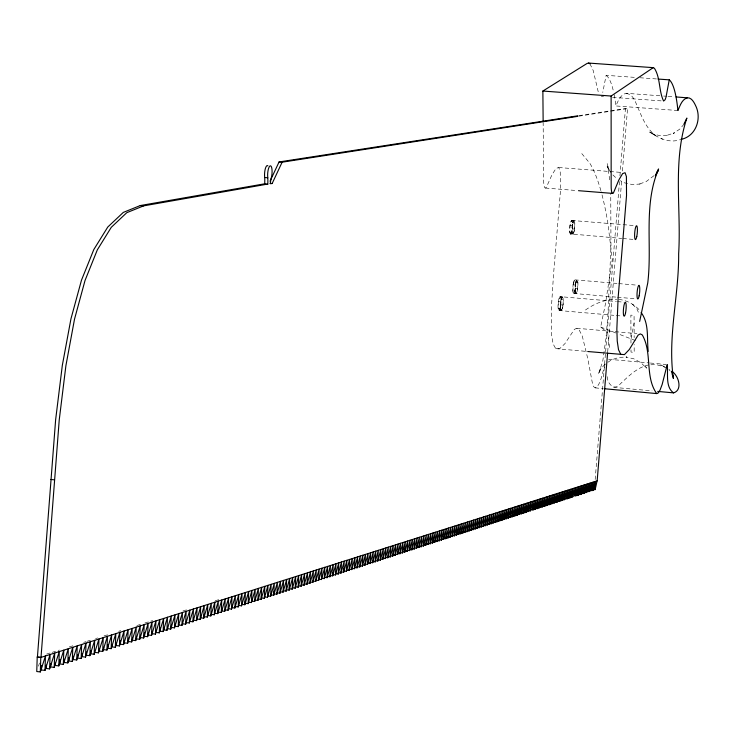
<?xml version="1.0" encoding="UTF-8"?>
<svg xmlns="http://www.w3.org/2000/svg" width="735" height="735" viewBox="0 0 735 735"><rect width="100%" height="100%" fill="white"/><g stroke="black" fill="none" stroke-linecap="round" stroke-linejoin="round"><path stroke-width="0.55" stroke-dasharray="3.67 2.76" d="M560.833 304.841L563.065 305.034L563.304 302.214L563.24 299.338L561.007 299.145L560.934 298.502L563.166 298.695L562.422 296.839L559.804 296.811A6.955 1.424 -85 0 0 558.15 303.334A6.955 1.424 -85 0 0 558.582 310.207L559.399 310.179L560.75 305.595L562.973 305.788A6.955 1.415 -85 0 1 561.944 309.885L559.399 310.179L558.187 308.342L558.389 301.635L560.189 296.646L616.399 301.525M562.036 297.004A6.955 1.415 -85 0 0 560.382 303.527A6.955 1.415 -85 0 0 560.814 310.4L561.632 310.381L560.419 308.544L560.621 301.828L562.036 297.004L563.166 298.695M563.065 305.034L563.24 299.338M574.779 222.769L574.623 221.759A6.918 1.396 -85.3 0 0 572.372 224.533A6.918 1.396 -85.3 0 0 572.436 234.079L573.19 234.208L570.976 234.024L569.809 232.104L570.02 225.397L571.426 220.675L573.64 220.858L574.779 222.769L572.565 222.586M573.19 234.208L572.032 232.288L572.243 225.581L573.64 220.858M572.409 228.888L574.632 229.072L574.816 223.091L572.602 222.907M572.933 291.271L573.135 284.84L574.485 280.228L576.681 280.412L577.811 282.222L577.609 288.635L576.268 293.256L574.072 293.063L572.933 291.271L575.128 291.464L576.268 293.256M575.128 291.464L575.34 285.033L576.681 280.412M574.072 293.063L575.413 288.442L575.615 282.029L574.485 280.228M595.166 479.532L605.511 352.8M605.603 351.661L619.486 181.536M619.954 175.83L625.448 108.468L627.543 108.615L622.416 171.42M607.689 351.844L621.764 179.413M559.399 310.179L559.712 309.683A6.955 1.424 -85 0 0 560.75 305.595L560.989 298.851L560.189 296.646M570.553 234.226L571.325 233.491L572.345 229.495L572.409 221.575A6.918 1.406 -85.3 0 0 570.149 224.35A6.918 1.406 -85.3 0 0 570.213 233.895L621.727 238.443M574.632 229.072L574.816 223.091M634.305 77.35L606.127 75.328L602.755 92.518M571.003 234.07L572.317 229.614L574.531 229.798L573.272 234.079L571.049 233.895M631.126 338.642L634.094 322.977M609.572 347.499L607.68 332.624L600.67 327.02L605.392 304.152L612.283 259.501L607.918 223.486A336.777 68.64 -84.4 0 0 601.193 191.78M605.162 363.898L601.019 378.791L598.804 384.267L596.848 387.198L595.111 387.869L593.558 386.573L592.483 383.633L587.844 358.956L582.322 336.217L578.858 329.252L576.764 328.269L574.366 329.399L564.847 343.732L559.574 348.776L555.706 348.629L553.106 343.888L551.617 335.197L551.351 308.59L553.538 274.274L560.511 190.374L560.226 171.347L558.719 167.525L556.055 168.398L552.031 174.673L546.445 187.103A11.631 2.453 -85.4 0 1 543.67 180.782L543.156 122.855M560.75 305.595L561.025 298.64L559.822 296.802M561.632 310.381L562.973 305.788M573.272 234.079L574.531 229.798M38.468 666.204L39.497 663.016M572.345 229.495L572.611 222.659L571.426 220.675M677.909 110.516L615.847 105.95C618.098 101.145 620.34 94.622 626.156 93.308L662.483 95.954M653.939 175.711L645.964 181.756L638.43 184.31L640.084 184.053L632.082 184.503L628.756 183.778M684.156 124.068L679.728 129.149L673.288 133.476L674.362 132.851L667.003 135.35L668.097 135.231L660.397 135.69L652.864 134.082L655.326 134.928L648.509 131.381C657.715 137.417 668.51 143.647 679.783 139.788M605.043 364.156L599.742 370.137L601.524 367.748L598.272 374.391L602.728 361.372L605.989 338.082L607.909 315.058L610.969 246.482L610.739 193.149M607.854 362.291L611.621 359.81L619.054 357.385L626.872 357.035L626.101 357.035L633.763 358.799L640.699 362.548L646.478 368.06L645.514 366.48L647.811 370.229M585.473 310.014C594.532 303.527 605.456 299.044 616.738 299.476M648.683 364.891C637.236 367.39 628.848 375.934 620.597 383.615C614.221 392.086 606.311 382.907 607.257 374.905M46.553 654.095L50.246 652.928M52.093 652.349L59.397 650.043M69.31 646.91L73.757 645.495M83.652 642.372L85.839 641.683M86.923 641.333L91.25 639.964M95.55 638.614L97.681 637.934M104.048 635.922L108.256 634.59M118.647 631.31L120.705 630.658M136.903 625.531L140.881 624.272M144.841 623.023L148.764 621.782M150.721 621.167L152.669 620.551M182.96 610.969L186.635 609.811M215.208 600.78L218.672 599.677M579.042 115.634L609.6 110.911M610.73 110.737L625.448 108.468M578.849 116.176L627.543 108.615M650.833 364.799L656.208 364.56L665.441 367.261M639.937 77.754L656.842 78.967M663.613 96.037L667.022 96.285M668.161 96.368L673.83 96.781M601.294 96.505L603.564 96.671M612.622 97.332L663.604 101.053M558.719 167.525L621.626 172.44M545.416 188.05L577.352 190.595M571.802 220.463L634.369 225.562M570.02 225.397L572.243 225.581M569.809 232.104L572.032 232.288M622.867 238.544L633.111 239.389M574.899 279.842L617.62 283.499M618.741 283.591L636.758 285.134M575.615 282.029L577.811 282.222M573.135 284.84L575.34 285.033M575.413 288.442L577.609 288.635M573.658 293.449L616.38 297.142M617.501 297.243L635.518 298.796M617.519 301.616L624.272 302.204M558.389 301.635L560.621 301.828M558.187 308.342L560.419 308.544M559.712 309.683L561.944 309.885M559.307 310.326L561.54 310.519M558.922 310.501L615.131 315.425M616.261 315.526L621.874 316.022M576.764 328.269L636.96 333.616M555.706 348.629L586.576 351.413M608.617 359.25L649.189 362.934M650.319 363.035L666.094 364.468M613.55 387.327L652.064 390.882M595.111 387.869L603.095 388.604M626.156 93.308L629.978 94.484A160.928 30.649 -85.2 0 1 634.966 100.906C640.736 113.199 644.512 127.339 655.942 135.846L654.334 135.019M618.824 299.43C627.12 300.257 634.682 304.538 640.084 310.804M627.653 183.539L624.327 182.813L620.303 180.681M635.453 340.599L618.769 334.103M600.67 327.02L617.703 333.681M663.54 366.241L660.747 364.946L665.515 367.5M661.087 138.52L662.685 139.347M612.898 174.939L617.29 179.083M632.467 304.198L636.923 308.865L639.376 314.727M581.78 153.587L589.837 163.271A336.777 68.64 -84.4 0 1 600.881 190.677M589.893 63.734L593.228 70.578L598.676 93.712M610.895 172.688L607.128 166.597L609.269 170.676L607.183 163.492L610.041 181.802M668.914 369.117L670.044 370.954M630.979 343.126L630.869 315.131L634.075 315.407L634.149 337.677M630.997 349.842L631.007 352.083L634.195 352.368L634.167 344.458M606.127 75.328A104.921 20.663 -85.4 0 1 613.449 91.36M614.138 94.64A104.921 20.663 -85.4 0 1 615.847 105.95M573.41 283.003L573.125 284.62A6.835 1.369 -85.1 0 0 573.897 293.394A6.835 1.369 -85.1 0 0 575.735 282.966A6.835 1.369 -85.1 0 0 573.41 283.003M575.615 283.195L575.33 284.812A6.835 1.369 -85.1 0 0 576.093 293.587A6.835 1.369 -85.1 0 0 577.93 283.159A6.835 1.369 -85.1 0 0 575.615 283.195"/><path stroke-width="1.1" d="M577.71 116.35L282.121 162.196L272.152 183.52L270.287 183.704A20.589 5.852 -85.5 0 1 271.16 178.219L271.435 177.245A7.552 2.159 -85.6 0 0 271.693 167.672A7.552 2.159 -85.6 0 0 268.927 167.47A7.552 2.159 -85.6 0 0 267.705 176.97L267.852 179.23A27.709 7.993 -85.5 0 1 267.797 184.062L143.656 205.846L126.778 212.681L111.288 227.299L97.323 249.863L85.03 280.485L74.52 319.146L65.893 365.745L59.223 420.062L41.004 657.393L37.219 657.053L36.75 671.524L40.315 671.937L45.46 655.978L44.982 670.403L41.436 669.989L41.583 665.552M40.315 671.937L40.792 657.457L597.16 480.883L607.597 352.984M46.195 665.157L46.084 668.473L49.622 668.878L54.702 653.047L54.225 667.371L50.697 666.957L50.807 663.659M49.622 668.878L50.099 654.508L44.982 670.403M55.355 663.264L55.281 665.46L58.8 665.864L63.816 650.153L63.329 664.376L59.829 663.971L59.976 659.598M58.8 665.864L59.278 651.596L54.225 667.371M64.45 659.221L64.34 662.492L67.841 662.896L72.793 647.305L72.306 661.426L68.824 661.022L68.934 657.77M67.841 662.896L68.318 648.72L63.329 664.376M73.39 656.318L73.279 659.571L76.743 659.966L81.64 644.494L81.153 658.514L77.699 658.119L77.809 654.885M76.743 659.966L77.23 645.89L72.306 661.426M82.191 653.461L82.081 656.686L85.536 657.081L90.368 641.728L89.881 655.648L86.436 655.253L86.546 652.046M85.536 657.081L86.023 643.107L81.153 658.514M90.874 650.64L90.763 653.838L94.19 654.233L98.968 639L98.472 652.827L95.063 652.432M94.19 654.233L94.677 640.36L89.881 655.648M99.4 648.922L99.326 651.035L102.725 651.43L107.448 636.308L106.952 650.034L103.561 649.648L103.644 647.36M102.725 651.43L103.222 637.649L98.472 652.827M107.889 644.852L107.769 648.27L111.15 648.656L115.808 633.653L115.312 647.287L111.941 646.91L112.023 644.632M111.15 648.656L111.646 634.976L106.952 650.034M116.176 643.281L116.093 645.55L119.456 645.927L124.059 631.034L123.563 644.577L120.209 644.2L120.338 640.81M119.456 645.927L119.943 632.339L115.312 647.287M37.43 656.98L55.639 419.703L62.319 365.405L70.955 318.825L81.484 280.173L93.804 249.56L107.797 227.005L123.324 212.397L140.247 205.561L264.729 183.805M124.38 640.608L124.298 642.859L127.642 643.235L132.19 628.453L131.694 641.903L128.368 641.526L128.487 638.164M127.642 643.235L128.138 629.739L123.563 644.577M132.484 637.971L132.401 640.213L135.718 640.58L140.21 625.908L139.714 639.266L136.407 638.899L136.489 636.666M135.718 640.58L136.214 627.175L131.694 641.903M140.468 635.371L140.385 637.594L143.683 637.962L148.13 623.39L147.634 636.666L144.345 636.299L144.464 632.982M143.683 637.962L144.189 624.649L139.714 639.266M148.351 632.807L148.268 635.012L151.548 635.38L155.939 620.919L155.434 634.103L152.173 633.735L152.255 631.54M151.548 635.38L152.044 622.15L147.634 636.666M156.041 632.467L159.302 632.835L159.807 619.688L155.434 634.103M160.019 627.929L159.89 631.209L163.142 631.576L167.461 617.262L166.955 630.318L163.712 629.959L163.804 627.782M163.142 631.576L163.648 618.466L159.302 632.835M167.598 626.542L167.516 628.71L170.74 629.077L175.013 614.864L174.507 627.837L171.292 627.479L171.374 625.31M170.74 629.077L171.246 616.059L166.955 630.318M175.031 626.248L178.247 626.606L178.752 613.679L174.507 627.837M178.761 625.035L181.958 625.384L182.464 612.494L178.247 626.606M182.455 623.822L185.652 624.171L186.157 611.327L181.958 625.384M186.13 622.618L189.318 622.968L189.823 610.16L185.652 624.171M189.786 621.424L192.956 621.773L193.461 609.003L189.318 622.968M193.415 620.23L196.576 620.588L197.081 607.854L192.956 621.773M197.017 619.054L200.168 619.403L200.673 606.715L196.576 620.588M200.683 615.774L200.6 617.878L203.742 618.227L207.803 604.455L207.288 617.06L204.155 616.711L204.247 614.423M203.742 618.227L204.247 605.585L200.168 619.403M207.784 613.275L207.693 615.553L210.816 615.902L214.831 602.222L214.317 614.754L211.202 614.405M210.816 615.902L211.322 603.334L207.288 617.06M214.694 613.266L217.799 613.606L218.313 601.12L214.317 614.754M218.258 609.866L218.166 612.126L221.263 612.466L225.213 598.933L224.699 611.345L221.612 610.996L221.704 608.745M221.263 612.466L221.768 600.017L217.799 613.606M225.039 609.875L228.116 610.215L228.631 597.849L224.699 611.345M228.53 606.522L228.438 608.764L231.507 609.104L235.393 595.699L234.888 607.992L231.819 607.661M231.507 609.104L232.021 596.765L228.116 610.215M235.182 606.559L238.232 606.889L238.746 594.633L234.888 607.992M238.618 603.242L238.526 605.465L241.567 605.796L245.389 592.52L244.874 604.712L241.843 604.372M241.567 605.796L242.081 593.577L238.232 606.889M245.233 601.083L245.141 603.297L248.173 603.628L251.949 590.444L251.444 602.553L248.421 602.222M248.173 603.628L248.678 591.482L244.874 604.712M251.682 601.157L254.687 601.487L255.201 589.406L251.444 602.553M254.916 600.091L257.921 600.421L258.435 588.386L254.687 601.487M258.141 599.043L261.127 599.365L261.642 587.366L257.921 600.421M261.43 595.819L261.338 597.996L264.324 598.318L268.009 585.345L267.494 597.279L264.517 596.949M264.324 598.318L264.839 586.355L261.127 599.365M267.678 595.92L270.645 596.241L271.16 584.343L267.494 597.279M270.82 594.891L273.778 595.212L274.293 583.351L270.645 596.241M274.036 591.712L273.944 593.862L276.893 594.183L280.504 581.376L279.989 593.173L277.049 592.851M276.893 594.183L277.407 582.359L273.778 595.212M280.136 591.84L283.067 592.153L283.581 580.402L279.989 593.173M283.205 590.83L286.126 591.151L286.641 579.428L283.067 592.153M286.255 589.837L289.167 590.15L289.691 578.463L286.126 591.151M289.379 586.723L289.287 588.845L292.199 589.158L295.718 576.552L295.204 588.175L292.3 587.853M292.199 589.158L292.714 577.508L289.167 590.15M295.295 586.879L298.19 587.192L298.704 575.606L295.204 588.175M298.272 585.896L301.157 586.208L301.672 574.66L298.19 587.192M301.231 584.931L304.115 585.244L304.63 573.723L301.157 586.208M304.18 583.967L307.046 584.279L307.561 572.795L304.115 585.244M307.101 583.011L309.968 583.314L310.482 571.867L307.046 584.279M310.014 582.056L312.871 582.368L313.386 570.948L309.968 583.314M312.908 581.109L315.756 581.413L316.27 570.029L312.871 582.368M315.784 580.172L318.623 580.475L319.137 569.12L315.756 581.413M318.641 579.235L321.471 579.538L321.994 568.21L318.623 580.475M321.489 578.298L324.31 578.601L324.824 567.31L321.471 579.538M324.31 577.379L327.13 577.673L327.645 566.419L324.31 578.601M327.121 576.451L329.932 576.755L330.447 565.527L327.13 577.673M332.799 572.4L332.698 574.632L335.491 574.926L338.762 562.891L338.247 574.026L335.463 573.723M329.923 575.542L332.716 575.836L333.24 564.645L329.932 576.755M335.491 574.926L336.005 563.763L332.716 575.836M338.21 572.822L340.985 573.125L341.499 562.018L338.247 574.026M343.76 568.835L343.658 571.04L346.424 571.334L349.63 559.436L349.116 570.452L346.36 570.158M340.939 571.931L343.714 572.225L344.228 561.154L340.985 573.125M346.424 571.334L346.938 560.29L343.714 572.225M349.051 569.276L351.799 569.57L352.313 558.591L349.116 570.452M351.716 568.403L354.463 568.697L354.977 557.746L351.799 569.57M354.38 567.53L357.109 567.824L357.623 556.9L354.463 568.697M357.017 566.667L359.746 566.961L360.26 556.064L357.109 567.824M359.645 565.803L362.373 566.097L362.888 555.237L359.746 566.961M362.263 564.949L364.973 565.243L365.488 554.411L362.373 566.097M364.863 564.103L367.564 564.388L368.079 553.584L364.973 565.243M367.445 563.249L370.146 563.543L370.66 552.766L367.564 564.388M370.017 562.413L372.709 562.698L373.224 551.948L370.146 563.543M372.571 561.577L375.263 561.862L375.778 551.14L372.709 562.698M375.116 560.741L377.799 561.025L378.314 550.34L375.263 561.862M377.643 559.914L380.317 560.199L380.831 549.541L377.799 561.025M380.16 559.087L382.825 559.372L383.339 548.742L380.317 560.199M382.659 558.269L385.324 558.554L385.838 547.952L382.825 559.372M385.149 557.452L387.804 557.736L388.319 547.162L385.324 558.554M387.63 556.643L390.276 556.928L390.79 546.381L387.804 557.736M390.092 555.835L392.729 556.119L393.243 545.6L390.276 556.928M392.536 555.035L395.173 555.311L395.687 544.828L392.729 556.119M394.98 554.236L397.598 554.512L398.113 544.056L395.173 555.311M397.396 553.446L400.024 553.721L400.529 543.284L397.598 554.512M399.812 552.656L402.422 552.931L402.936 542.522L400.024 553.721M404.691 549.017L404.59 551.094L407.19 551.36L410.075 540.262L409.56 550.588L406.969 550.313M402.21 551.875L404.81 552.141L405.325 541.759L402.422 552.931M407.19 551.36L407.704 541.006L404.81 552.141M409.321 549.541L411.912 549.817L412.427 539.508L409.56 550.588M411.673 548.769L414.255 549.045L414.77 538.764L411.912 549.817M414.007 548.007L416.589 548.273L417.094 538.029L414.255 549.045M416.332 547.244L418.904 547.52L419.419 537.294L416.589 548.273M418.647 546.491L421.21 546.757L421.715 536.559L418.904 547.52M420.944 545.737L423.507 546.004L424.012 535.833L421.21 546.757M423.231 544.984L425.785 545.251L426.291 535.108L423.507 546.004M425.51 544.24L428.055 544.506L428.56 534.391L425.785 545.251M427.779 543.505L430.315 543.762L430.82 533.674L428.055 544.506M430.03 542.761L432.557 543.027L433.071 532.958L430.315 543.762M432.272 542.026L434.798 542.292L435.304 532.25L432.557 543.027M434.504 541.3L437.022 541.557L437.527 531.543L434.798 542.292M436.719 540.574L439.236 540.831L439.741 530.845L437.022 541.557M438.924 539.848L441.432 540.106L441.946 530.146L439.236 540.831M441.129 539.132L443.628 539.389L444.133 529.448L441.432 540.106M443.306 538.415L445.805 538.672L446.31 528.759L443.628 539.389M445.483 537.698L447.973 537.965L448.479 528.07L445.805 538.672M447.652 536.991L450.132 537.248L450.638 527.381L447.973 537.965M449.802 536.293L452.282 536.55L452.788 526.701L450.132 537.248M451.942 535.585L454.414 535.843L454.928 526.021L452.282 536.55M454.074 534.887L456.545 535.144L457.051 525.35L454.414 535.843M456.196 534.198L458.658 534.446L459.164 524.68L456.545 535.144M458.309 533.5L460.762 533.757L461.268 524.009L458.658 534.446M460.413 532.82L462.857 533.068L463.362 523.348L460.762 533.757M462.499 532.131L464.943 532.388L465.448 522.686L462.857 533.068M464.575 531.451L467.019 531.699L467.524 522.025L464.943 532.388M467.46 530.854L469.086 531.028L469.582 521.372L467.019 531.699M468.709 530.1L471.135 530.348L471.64 520.72L469.086 531.028M470.758 529.43L473.184 529.678L473.68 520.068L471.135 530.348M472.798 528.759L475.214 529.007L475.72 519.424L473.184 529.678M474.828 528.097L477.236 528.346L477.741 518.781L475.214 529.007M476.85 527.436L479.257 527.684L479.753 518.138L477.236 528.346M478.862 526.774L481.26 527.023L481.756 517.504L479.257 527.684M480.855 526.122L483.253 526.37L483.759 516.87L481.26 527.023M483.648 525.553L485.238 525.718L485.743 516.246L483.253 526.37M484.834 524.818L487.213 525.066L487.718 515.612L485.238 525.718M486.8 524.174L489.179 524.422L489.685 514.987L487.213 525.066M488.766 523.531L491.136 523.779L491.642 514.371L489.179 524.422M490.723 522.888L493.084 523.136L493.589 513.756L491.136 523.779M492.661 522.254L495.022 522.502L495.528 513.14L493.084 523.136M495.381 521.703L496.952 521.859L497.457 512.525L495.022 522.502M496.52 520.996L498.872 521.234L499.377 511.918L496.952 521.859M498.44 520.362L500.783 520.601L501.288 511.312L498.872 521.234M501.132 519.82L502.685 519.976L503.19 510.706L500.783 520.601M502.244 519.121L504.587 519.36L505.083 510.108L502.685 519.976M504.917 518.579L506.47 518.735L506.966 509.502L504.587 519.36M506.02 517.881L508.344 518.12L508.841 508.914L506.47 518.735M507.885 517.275L510.209 517.504L510.706 508.317L508.344 518.12M509.75 516.659L512.065 516.898L512.561 507.729L510.209 517.504M511.606 516.053L513.921 516.292L514.417 507.141L512.065 516.898M513.453 515.446L515.759 515.685L516.255 506.553L513.921 516.292M515.29 514.849L517.596 515.079L518.092 505.974L515.759 515.685M517.118 514.252L519.415 514.482L519.911 505.395L517.596 515.079M518.947 513.655L521.234 513.884L521.731 504.816L519.415 514.482M520.757 513.058L523.044 513.287L523.531 504.247L521.234 513.884M522.557 512.47L524.845 512.699L525.332 503.677L523.044 513.287M524.358 511.882L526.637 512.111L527.124 503.108L524.845 512.699M526.141 511.294L528.419 511.523L528.906 502.538L526.637 512.111M527.923 510.715L530.192 510.944L530.679 501.977L528.419 511.523M531.46 509.557L533.72 509.778L534.207 500.857L531.956 510.356L532.452 501.417L530.192 510.944M533.215 508.978L535.466 509.208L535.962 500.305L533.72 509.778M534.961 508.409L537.212 508.629L537.698 499.754L535.466 509.208M536.706 507.839L538.948 508.06L539.435 499.203L537.212 508.629M538.433 507.269L540.675 507.499L541.162 498.652L538.948 508.06M540.161 506.7L542.393 506.929L542.88 498.109L540.675 507.499M541.879 506.139L544.111 506.369L544.598 497.558L542.393 506.929M543.588 505.579L545.811 505.809L546.298 497.025L544.111 506.369M545.287 505.028L547.511 505.248L547.998 496.483L545.811 505.809M546.987 504.467L549.201 504.697L549.688 495.95L547.511 505.248M548.668 503.916L550.883 504.137L551.369 495.408L549.201 504.697M550.35 503.365L552.555 503.594L553.042 494.885L550.883 504.137M552.022 502.823L554.227 503.043L554.714 494.352L552.555 503.594M553.685 502.271L555.88 502.492L556.367 493.828L554.227 503.043M555.348 501.729L557.534 501.95L558.021 493.304L555.88 502.492M556.992 501.196L559.179 501.408L559.666 492.781L557.534 501.95M558.637 500.654L560.823 500.875L561.31 492.257L559.179 501.408M560.272 500.122L562.45 500.342L562.937 491.743L560.823 500.875M561.908 499.589L564.076 499.8L564.563 491.228L562.45 500.342M565.141 498.523L567.301 498.743L567.788 490.199L565.693 499.276L566.18 490.714L564.076 499.8M566.749 497.999L568.908 498.22L569.395 489.694L567.301 498.743M568.348 497.476L570.507 497.687L570.985 489.188L568.908 498.22M569.947 496.952L572.096 497.172L572.574 488.683L570.507 497.687M574.687 495.399L576.819 495.611L577.306 487.186L575.257 496.134L575.735 487.682L573.677 496.649L574.154 488.178L572.096 497.172M576.249 494.885L578.39 495.105L578.868 486.689L576.819 495.611M577.811 494.379L579.943 494.591L580.42 486.193L578.39 495.105M579.364 493.865L581.495 494.076L581.973 485.697L579.943 494.591M580.916 493.36L583.03 493.571L583.516 485.21L581.495 494.076M582.451 492.854L584.573 493.066L585.051 484.723L583.03 493.571M583.985 492.358L586.098 492.569L586.576 484.236L584.573 493.066M587.035 491.357L589.139 491.568L589.617 483.272L587.623 492.064L588.101 483.759L586.098 492.569M590.058 490.364L592.153 490.576L592.63 482.316L590.655 491.072L591.133 482.794L589.139 491.568M591.565 489.877L593.65 490.08L594.128 481.838L592.153 490.576M593.062 489.381L595.148 489.593L595.626 481.37L593.65 490.08M657.972 79.049L669.245 79.849L666.02 97.121L665.138 99.712L663.604 101.053C658.661 90.864 660.581 78.112 654.453 68.318L653.222 67.648L588.542 63.063L587.044 63.467L542.871 91.048L543.147 121.716M639.67 321.415L647.746 282.975C652.404 245.113 643.116 205.249 658.597 168.986L655.767 174.811M595.148 489.593L597.105 480.892M270.03 181.242L279.07 161.957L577.903 115.808M684.019 123.958L686.876 118.069C672.424 161.626 681.373 208.768 678.653 253.786C679.039 295.415 667.38 336.988 673.407 378.452L672.249 374.501M655.298 175.784L657.935 171.09L656.603 172.633M542.871 91.048L611.125 96.037L653.222 67.648M604.234 388.714L656.686 393.574L658.284 392.885L660.103 389.936L662.171 384.423L667.224 364.569C668.326 373.49 665.12 387.014 673.582 392.876C683.072 390.046 678.497 375.254 671.772 371.294M680.83 139.439C696.118 136.489 702.145 118.188 695.466 105.335A161.59 28.059 -85.1 0 0 690.946 98.922L689.237 97.985L676.099 96.946M687.455 97.773C681.869 99.308 680.031 105.822 677.909 110.516A105.362 18.926 -85.4 0 0 669.245 79.849M587.724 351.514L624.428 354.628L629.298 349.529L638.136 335.068L640.341 333.91L642.252 334.884C652.561 352.754 644.623 376.605 656.686 393.574M279.07 161.957L282.121 162.196M578.491 190.687L612.705 193.406M267.908 165.871A7.552 2.168 -85.6 0 0 265.427 168.379A7.552 2.168 -85.6 0 0 264.618 176.722L264.71 177.502L267.788 177.751M270.103 183.355L272.152 183.52M264.719 184.026L267.806 184.274M140.247 205.561L143.656 205.846M657.724 391.406L673.582 392.876M50.816 479.468L54.39 479.836M37.219 657.053L40.792 657.457M588.542 63.063L589.893 63.734M641.14 312.531C649.409 323.703 646.708 338.458 648.206 351.394M620.882 354.509L618.53 349.777L617.235 341.058L616.849 329.023L618.126 297.748L626.523 195.629L626.413 176.529L625.062 172.707L622.609 173.598L618.87 179.928L613.651 192.441A11.687 2.242 -85.4 0 1 611.162 186.12L611.125 96.037M671.386 371.533L672.874 375.548M264.71 177.502L264.756 178.541A26.258 7.598 -85.5 0 1 264.71 183.814M636.786 236.45A6.946 1.286 -85.2 0 0 636.639 225.746A6.946 1.286 -85.2 0 0 634.608 235.779A6.946 1.286 -85.2 0 0 636.786 236.45M625.549 312.954A6.992 1.305 -85 0 0 625.393 302.296A6.992 1.305 -85 0 0 623.326 312.522A6.992 1.305 -85 0 0 625.549 312.954M639.147 295.81A6.863 1.259 -85 0 0 639.009 285.327A6.863 1.259 -85 0 0 637.006 295.341A6.863 1.259 -85 0 0 639.147 295.81"/></g></svg>
